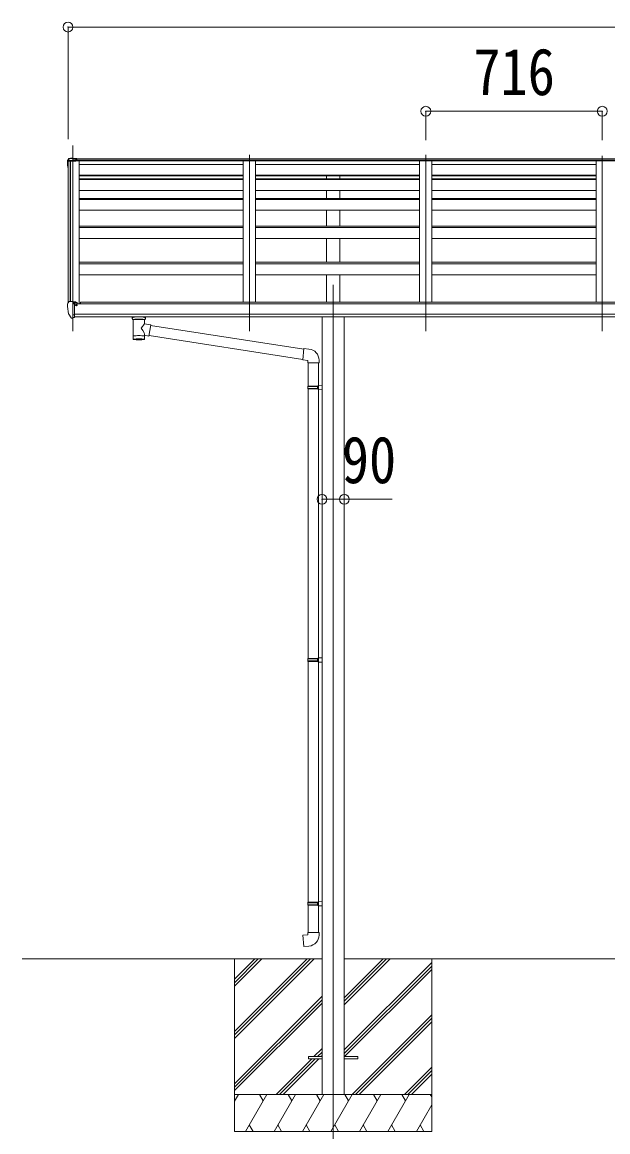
# Model space of a CAD drawing. Units: millimetres at full size, sheet at 1:40; some dimension numbers follow another scale. Extents: x -11181 to 11305, y -7804 to 7716.
# Drawn here: x 1892 to 4269, y -5032 to -526 of the extents above; entities that cross this region are included whole.
import ezdxf
from ezdxf.enums import TextEntityAlignment as Align

# ---------------------------------------------------------------- set-up
doc = ezdxf.new("R2010")
doc.units = ezdxf.units.MM
doc.header["$LTSCALE"] = 40
doc.header["$PDMODE"] = 32
doc.header["$PDSIZE"] = 40
for name, color, linetype, lineweight in [('0-0_0', 7, 'Continuous', 9), ('0-1_本体', 4, 'Continuous', 9), ('0-2_部品', 7, 'Continuous', 9), ('0-8_PARTS2', 2, 'Continuous', 9), ('0-A_寸法', 6, 'Continuous', 9)]:
    doc.layers.add(name, color=color, linetype=linetype, lineweight=lineweight)
doc.styles.add('ＭＳ ゴシック', font='')
doc.styles.get('ＭＳ ゴシック').set_extended_font_data('MS Gothic')

msp = doc.modelspace()

# ---------------------------------------------------------------- linework, layer by layer
at = {"layer": '0-0_0'}
for p, q in [((1892.12, -4330.18), (3108.88, -4330.18)), ((2754.08, -4330.19), (2754.08, -5030.18)), ((2754.08, -4624.36), (3048.26, -4330.19)), ((2754.08, -4638.5), (3062.4, -4330.19)), ((2754.08, -4652.65), (3076.55, -4330.19)), ((2754.08, -4440.52), (2864.41, -4330.19)), ((2754.08, -4426.37), (2850.27, -4330.19)), ((2754.08, -4412.23), (2836.13, -4330.19)), ((3199.28, -4330.18), (6008.88, -4330.18)), ((3199.28, -4515.82), (3384.91, -4330.19)), ((3199.28, -4501.67), (3370.77, -4330.19)), ((3199.28, -4487.53), (3356.63, -4330.19)), ((3199.28, -4699.66), (3554.08, -4344.86)), ((3199.28, -4713.8), (3554.08, -4359.01)), ((3554.08, -4330.19), (3554.08, -5030.18)), ((3200.7, -4726.53), (3554.08, -4373.15)), ((2754.08, -4836.49), (3108.88, -4481.7)), ((2754.08, -4850.64), (3108.88, -4495.84)), ((2754.08, -4864.78), (3108.88, -4509.98)), ((3230.89, -4880.18), (3554.08, -4557)), ((3245.03, -4880.18), (3554.08, -4571.14)), ((3259.18, -4880.18), (3554.08, -4585.28)), ((3076.18, -4726.53), (3108.88, -4693.83)), ((3090.32, -4726.53), (3108.88, -4707.97)), ((3104.46, -4726.53), (3108.88, -4722.11)), ((2922.52, -4880.18), (3067.18, -4735.53)), ((2936.67, -4880.18), (3081.32, -4735.53)), ((2950.81, -4880.18), (3095.46, -4735.53)), ((3443.02, -4880.18), (3554.08, -4769.13)), ((3457.17, -4880.18), (3554.08, -4783.27)), ((3471.31, -4881.03), (3554.08, -4798.26)), ((3554.08, -4880.18), (2754.08, -4880.18)), ((2754.08, -4907.69), (2769.96, -4880.18)), ((2798.83, -5030.18), (2885.43, -4880.18)), ((2870.43, -4906.17), (2855.43, -4880.18)), ((2914.3, -5030.18), (3000.9, -4880.18)), ((2985.9, -4906.17), (2970.9, -4880.18)), ((3029.77, -5030.18), (3116.37, -4880.18)), ((3101.37, -4906.17), (3086.37, -4880.18)), ((3145.24, -5030.18), (3231.84, -4880.18)), ((3216.84, -4906.17), (3201.84, -4880.18)), ((3260.71, -5030.18), (3347.31, -4880.18)), ((3332.31, -4906.17), (3317.31, -4880.18)), ((3376.18, -5030.18), (3462.78, -4880.18)), ((3432.78, -4880.18), (3447.78, -4906.17)), ((3548.25, -4880.18), (3554.08, -4890.28)), ((3491.65, -5030.18), (3554.08, -4922.05)), ((2754.08, -5030.18), (3554.08, -5030.18)), ((2813.83, -5004.21), (2828.83, -5030.18)), ((2929.3, -5004.21), (2944.3, -5030.18)), ((3044.77, -5004.2), (3059.77, -5030.18)), ((3160.24, -5004.2), (3175.24, -5030.18)), ((3275.71, -5004.21), (3290.71, -5030.18)), ((3391.18, -5004.21), (3406.18, -5030.18)), ((3506.65, -5004.21), (3521.65, -5030.18))]:
    msp.add_line(p, q, dxfattribs=at)
at = {"layer": '0-1_本体'}
for p, q in [((2113.59, -1080.5), (7094.58, -1080.5)), ((2078.1, -1091.43), (2078.08, -1666.56)), ((2079.04, -1090.59), (2086.87, -1090.18)), ((2087.08, -1090.16), (2087.08, -1660.01)), ((2087.78, -1660.01), (2087.78, -1090.16)), ((7098.08, -1087.7), (2110.09, -1087.7)), ((7098.08, -1088.6), (2110.09, -1088.6)), ((7094.58, -1082.07), (2113.59, -1082.07)), ((2123.08, -1088.6), (2123.08, -1669.82)), ((2789.08, -1103.81), (2123.08, -1103.81)), ((2789.08, -1088.6), (2789.08, -1663.41)), ((2839.08, -1088.6), (2839.08, -1663.41)), ((3505.08, -1103.81), (2839.08, -1103.81)), ((3505.08, -1088.6), (3505.08, -1663.41)), ((3555.08, -1088.6), (3555.08, -1663.41)), ((4221.08, -1103.81), (3555.08, -1103.81)), ((4221.08, -1088.6), (4221.08, -1663.41)), ((2789.08, -1147.34), (2123.08, -1147.34)), ((2789.08, -1148.41), (2123.08, -1148.41)), ((2789.08, -1149.71), (2123.08, -1149.71)), ((2123.08, -1162.91), (2789.08, -1162.91)), ((2123.08, -1165.49), (2789.08, -1165.49)), ((3505.08, -1147.34), (2839.08, -1147.34)), ((3505.08, -1148.41), (2839.08, -1148.41)), ((3505.08, -1149.71), (2839.08, -1149.71)), ((2839.08, -1162.91), (3505.08, -1162.91)), ((2839.08, -1165.49), (3505.08, -1165.49)), ((3126.58, -1162.91), (3126.58, -1149.71)), ((3181.58, -1162.91), (3181.58, -1149.71)), ((4221.08, -1147.34), (3555.08, -1147.34)), ((4221.08, -1148.41), (3555.08, -1148.41)), ((4221.08, -1149.71), (3555.08, -1149.71)), ((3555.08, -1162.91), (4221.08, -1162.91)), ((3555.08, -1165.49), (4221.08, -1165.49)), ((2123.08, -1210.22), (2789.08, -1210.22)), ((2839.08, -1210.22), (3505.08, -1210.22)), ((3126.58, -1241.7), (3126.58, -1210.22)), ((3181.58, -1241.7), (3181.58, -1210.22)), ((3555.08, -1210.22), (4221.08, -1210.22)), ((2123.08, -1241.7), (2789.08, -1241.7)), ((2123.08, -1245.68), (2789.08, -1245.68)), ((2839.08, -1241.7), (3505.08, -1241.7)), ((2839.08, -1245.68), (3505.08, -1245.68)), ((3555.08, -1241.7), (4221.08, -1241.7)), ((3555.08, -1245.68), (4221.08, -1245.68)), ((2123.08, -1290.13), (2789.08, -1290.13)), ((2839.08, -1290.13), (3505.08, -1290.13)), ((3126.58, -1354.55), (3126.58, -1290.13)), ((3181.58, -1354.55), (3181.58, -1290.13)), ((3555.08, -1290.13), (4221.08, -1290.13)), ((2123.08, -1354.55), (2789.08, -1354.55)), ((2123.08, -1359.93), (2789.08, -1359.93)), ((2839.08, -1354.55), (3505.08, -1354.55)), ((2839.08, -1359.93), (3505.08, -1359.93)), ((3555.08, -1354.55), (4221.08, -1354.55)), ((3555.08, -1359.93), (4221.08, -1359.93)), ((2123.08, -1403.99), (2789.08, -1403.99)), ((2839.08, -1403.99), (3505.08, -1403.99)), ((3126.58, -1501.19), (3126.58, -1403.99)), ((3181.58, -1501.19), (3181.58, -1403.99)), ((3555.08, -1403.99), (4221.08, -1403.99)), ((2123.08, -1501.19), (2789.08, -1501.19)), ((2123.08, -1507.95), (2789.08, -1507.95)), ((2839.08, -1501.19), (3505.08, -1501.19)), ((2839.08, -1507.95), (3505.08, -1507.95)), ((3555.08, -1501.19), (4221.08, -1501.19)), ((3555.08, -1507.95), (4221.08, -1507.95)), ((2123.08, -1551.51), (2789.08, -1551.51)), ((2839.08, -1551.51), (3505.08, -1551.51)), ((3126.58, -1663.41), (3126.58, -1551.51)), ((3181.58, -1663.41), (3181.58, -1551.51)), ((3555.08, -1551.51), (4221.08, -1551.51)), ((7080.08, -1663.41), (2128.08, -1663.41)), ((2128.08, -1669.82), (2128.08, -1663.49)), ((7103.58, -1669.82), (2104.58, -1669.82)), ((2104.58, -1711.42), (7103.58, -1711.42)), ((7103.58, -1723.26), (2104.58, -1723.19)), ((3108.88, -1723.2), (3108.88, -4880.18)), ((3199.28, -1723.21), (3199.28, -4880.18))]:
    msp.add_line(p, q, dxfattribs=at)
msp.add_circle((2112.06, -1674.93), 3, dxfattribs=at)
msp.add_arc((2079.09, -1091.59), 1, 93, 173.32986, dxfattribs=at)
at = {"layer": '0-2_部品'}
for p, q in [((2081.11, -1079.84), (2076.63, -1086.26)), ((2082.29, -1081.27), (2077.87, -1088.69)), ((2088.12, -1079.03), (2081.87, -1079.41)), ((2082.29, -1081.27), (2098.09, -1080.44)), ((2082.43, -1080.15), (2082.43, -1080.87)), ((2098.09, -1078.42), (2094.05, -1078.67)), ((2098.09, -1079.19), (2098.09, -1078.42)), ((2113.59, -1079.37), (2098.09, -1078.42)), ((2098.09, -1078.42), (2098.09, -1079.19)), ((2098.09, -1079.19), (2098.09, -1079.92)), ((2113.59, -1081.25), (2098.09, -1080.43)), ((2098.09, -1082.84), (2098.09, -1080.44)), ((2113.59, -1079.37), (2113.59, -1080.14)), ((2113.59, -1080.14), (2113.59, -1080.86)), ((2113.59, -1080.86), (2113.59, -1081.25)), ((2113.59, -1081.25), (2113.59, -1083.66)), ((2076.09, -1087.99), (2076.09, -1092.08)), ((2076.09, -1092.75), (2076.09, -1092.08)), ((2076.63, -1086.26), (2076.63, -1089.79)), ((2077.59, -1092.75), (2077.59, -1092.08)), ((2086.98, -1088), (2078.93, -1088.4)), ((2086.98, -1088.67), (2078.93, -1089.09)), ((2079.01, -1090.58), (2087.02, -1090.16)), ((2086.98, -1088.67), (2110.09, -1087.26)), ((2087.02, -1090.16), (2110.09, -1090.16)), ((2113.59, -1083.66), (2110.09, -1083.47)), ((2113.59, -1084.96), (2110.09, -1084.96)), ((2110.09, -1087.26), (2110.09, -1090.16)), ((2113.59, -1084.96), (2113.59, -1083.66)), ((2082.99, -1660.58), (2078.93, -1666.39)), ((2098.08, -1728.51), (2098.08, -1660.01)), ((2099.58, -1660.93), (2098.08, -1660.93)), ((2099.58, -1660.93), (2099.58, -1667.1)), ((2109.26, -1662.43), (2099.58, -1661.71)), ((2099.58, -1664.7), (2113.58, -1664.75)), ((2110.08, -1664.74), (2110.08, -1662.84)), ((2114.58, -1665.86), (2114.58, -1669.82)), ((2076.08, -1669.38), (2076.08, -1670.01)), ((2090.46, -1726.7), (2080.71, -1711.32)), ((2104.58, -1669.75), (2098.08, -1669.35)), ((2109.06, -1674.93), (2109.58, -1674.93)), ((2109.58, -1674.93), (2109.88, -1674.93)), ((2096.58, -1728.42), (2092.87, -1728.19)), ((2096.58, -1728.42), (2098.08, -1728.51)), ((2098.08, -1726.31), (2098.58, -1726.31)), ((2098.58, -1726.31), (2099.08, -1725.31)), ((2104.58, -1725.31), (2099.08, -1725.31)), ((2338.58, -1729.31), (2338.58, -1723.19)), ((2342.68, -1733.81), (2342.67, -1814.1)), ((2388.48, -1751.38), (2388.48, -1733.8)), ((2413.7, -1755.29), (2388.48, -1751.38)), ((2392.58, -1729.31), (2392.58, -1723.19)), ((2413.7, -1755.29), (2406.68, -1800.55)), ((2388.5, -1814.1), (2388.48, -1797.47)), ((2388.48, -1797.73), (2406.68, -1800.55)), ((3031.15, -1895.64), (2406.95, -1798.81)), ((3034.81, -1853.71), (2413.39, -1757.31)), ((3055.81, -1853.77), (3034.97, -1851.95)), ((3050.88, -1909.52), (3096.88, -1909.52)), ((3052.88, -1909.52), (3052.88, -2003.66)), ((3094.88, -1909.52), (3094.88, -2001.1)), ((3096.88, -1909.52), (3096.88, -1898.6)), ((3050.88, -2005.66), (3051.88, -2003.66)), ((3050.88, -2005.66), (3094.88, -2005.66)), ((3050.88, -2005.66), (3050.88, -2013.66)), ((3050.88, -2013.66), (3094.88, -2013.66)), ((3050.88, -2013.66), (3051.88, -2015.66)), ((3051.88, -2003.66), (3094.88, -2003.66)), ((3051.88, -2015.66), (3094.88, -2015.66)), ((3052.88, -2015.66), (3052.88, -3109.85)), ((3090.41, -2005.66), (3089.98, -2003.66)), ((3092.88, -2001.16), (3108.88, -2000.69)), ((3092.88, -2003.16), (3092.88, -2001.16)), ((3092.88, -2003.16), (3094.88, -2003.16)), ((3092.88, -2018.16), (3092.88, -2016.16)), ((3092.88, -2018.16), (3108.88, -2018.63)), ((3094.88, -2018.22), (3094.88, -3107.29)), ((3108.88, -2000.69), (3108.88, -2018.63)), ((3092.88, -3107.35), (3108.88, -3106.88)), ((3092.88, -3109.35), (3092.88, -3107.35)), ((3108.88, -3106.88), (3108.88, -3124.82)), ((3050.88, -3111.85), (3051.88, -3109.85)), ((3050.88, -3111.85), (3094.88, -3111.85)), ((3050.88, -3111.85), (3050.88, -3119.85)), ((3050.88, -3119.85), (3094.88, -3119.85)), ((3050.88, -3119.85), (3051.88, -3121.85)), ((3051.88, -3109.85), (3094.88, -3109.85)), ((3051.88, -3121.85), (3094.88, -3121.85)), ((3052.88, -3121.85), (3052.88, -4100.03)), ((3090.41, -3111.85), (3089.98, -3109.85)), ((3092.88, -3109.35), (3094.88, -3109.35)), ((3092.88, -3124.35), (3092.88, -3122.35)), ((3092.88, -3124.35), (3108.88, -3124.82)), ((3094.88, -3124.41), (3094.88, -4097.47)), ((3050.88, -4102.03), (3051.88, -4100.03)), ((3051.88, -4100.03), (3094.88, -4100.03)), ((3090.41, -4102.03), (3089.98, -4100.03)), ((3092.88, -4097.53), (3108.88, -4097.06)), ((3092.88, -4099.53), (3092.88, -4097.53)), ((3092.88, -4099.53), (3094.88, -4099.53)), ((3108.88, -4097.06), (3108.88, -4115)), ((3050.88, -4102.03), (3094.88, -4102.03)), ((3050.88, -4102.03), (3050.88, -4110.03)), ((3050.88, -4110.03), (3094.88, -4110.03)), ((3050.88, -4110.03), (3051.88, -4112.03)), ((3051.88, -4112.03), (3094.88, -4112.03)), ((3052.88, -4112.03), (3052.88, -4222.03)), ((3092.88, -4114.53), (3092.88, -4112.53)), ((3092.88, -4114.53), (3108.88, -4115)), ((3094.88, -4114.59), (3094.88, -4222.03)), ((3050.88, -4222.03), (3096.88, -4222.03)), ((3050.88, -4232.03), (3050.88, -4222.03)), ((3096.88, -4222.03), (3096.88, -4232.95))]:
    msp.add_line(p, q, dxfattribs=at)
at = {"layer": '0-2_部品', "color": 4}
for p, q in [((3054.08, -4726.53), (3054.08, -4735.53)), ((3054.08, -4726.53), (3108.88, -4726.53)), ((3199.28, -4726.53), (3254.08, -4726.53)), ((3254.08, -4726.53), (3254.08, -4735.53)), ((3054.08, -4735.53), (3108.88, -4735.53)), ((3199.28, -4735.53), (3254.08, -4735.53))]:
    msp.add_line(p, q, dxfattribs=at)
at = {"layer": '0-2_部品'}
for points in [[(2081.87, -1079.41), (2081.99, -1079.42), (2082.33, -1079.63), (2082.43, -1080.15)], [(2082.43, -1080.87), (2082.37, -1081.08), (2082.29, -1081.27)], [(2098.09, -1080.44), (2098.09, -1079.92), (2098.09, -1079.19)], [(2086.98, -1088), (2110.09, -1086.62), (2110.09, -1087.26)], [(2098.09, -1082.84), (2110.09, -1083.26), (2110.09, -1086.62)], [(2098.08, -1660.01), (2086.08, -1660.01), (2083.75, -1660.15)], [(2109.26, -1662.43), (2109.43, -1662.45), (2109.58, -1662.48), (2109.73, -1662.52), (2109.85, -1662.57), (2109.95, -1662.63), (2110.02, -1662.7), (2110.07, -1662.77), (2110.08, -1662.84)], [(2104.58, -1725.31), (2104.58, -1667.1), (2099.58, -1667.1)], [(2109.88, -1673.74), (2109.88, -1674.93), (2114.58, -1674.93)], [(2114.58, -1673.31), (2114.58, -1674.93), (2115.06, -1674.93)], [(2098.08, -1714.62), (2101.25, -1714.21), (2104.58, -1713.79)], [(2338.62, -1729.37), (2338.6, -1729.01), (2338.84, -1728.05), (2339.36, -1727.17), (2340.17, -1726.33), (2341.28, -1725.53), (2342.68, -1724.81)], [(2338.62, -1729.25), (2338.6, -1729.61), (2338.84, -1730.57), (2339.36, -1731.45), (2340.17, -1732.29), (2341.28, -1733.09), (2342.68, -1733.81)], [(2388.48, -1724.82), (2388.72, -1724.92), (2390.07, -1725.65), (2391.18, -1726.5), (2391.94, -1727.36), (2392.4, -1728.26), (2392.57, -1729.15)], [(2388.48, -1733.8), (2388.72, -1733.71), (2390.07, -1732.97), (2391.18, -1732.12), (2391.94, -1731.26), (2392.4, -1730.36), (2392.57, -1729.47)], [(3034.97, -1851.95), (3030.96, -1897.77), (3050.88, -1899.52), (3050.88, -1909.52)], [(3090.41, -2005.66), (3090.41, -2013.66), (3089.98, -2015.66)], [(3092.88, -2016.16), (3094.88, -2016.16), (3094.88, -2003.16)], [(3090.41, -3111.85), (3090.41, -3119.85), (3089.98, -3121.85)], [(3092.88, -3122.35), (3094.88, -3122.35), (3094.88, -3109.35)], [(3092.88, -4112.53), (3094.88, -4112.53), (3094.88, -4099.53)], [(3090.41, -4102.03), (3090.41, -4110.03), (3089.98, -4112.03)], [(3055.81, -4277.78), (3034.97, -4279.6), (3030.96, -4233.78), (3050.88, -4232.03)]]:
    msp.add_lwpolyline(points, dxfattribs=at)
for centre, radius, start, end in [((2081.93, -1080.41), 1, 93.49169, 145.07667), ((2078.66, -875.59), 203.67, 272.66471, 274.33431), ((2079.08, -1092.08), 2.99, 92.88363, 179.89821), ((2276.58, -1092.75), 200.5, 180.00038, 188.11165), ((2079.35, -1091.6), 3.27, 116.90088, 146.38921), ((2276.59, -1092.4), 199.01, 180.00039, 184.08805), ((2276.59, -1092.75), 199.01, 180.00039, 184.08802), ((2079.09, -1092.08), 1.5, 92.88363, 179.89821), ((2079.08, -1669.38), 3, 93, 180), ((2083.81, -1661.15), 1, 93.5, 145), ((2268.57, -1670.01), 192.49, 180.0008, 192.1233), ((2083.31, -1709.82), 3, 191.83348, 210), ((2112.08, -1674.93), 2.5, 151.64236, 180), ((2112.08, -1674.93), 2.5, 0, 151.64236), ((2093.06, -1725.2), 3, 210, 266.5), ((2355.65, -1774.53), 51.38, 92.46126, 104.61963), ((2375.54, -1774.53), 51.38, 75.38037, 87.53874), ((3051.88, -1898.6), 45, 0, 85), ((3051.88, -4232.95), 45, 275, 0)]:
    msp.add_arc(centre, radius, start, end, dxfattribs=at)
for centre, major_axis, ratio, start_param, end_param in [((2079.09, -1087.99), (0, -3.01), 0.996195, 4.1015237, 4.712389), ((2079.09, -1091.95), (-0.11, 3.55), 0.844901, 0.0150814, 0.3799029), ((2113.58, -1665.86), (-0.02, 1.1), 0.906239, 4.6917496, 6.2625459), ((2365.58, -1735), (-22.91, -0.42), 0.072511, 4.711586, 6.2823824), ((2365.61, -1733.37), (-22.91, -0.42), 0.072511, 4.711586, 6.2823824), ((2365.56, -1733.38), (22.92, -0.42), 0.07247, 0.0008089, 1.5716053), ((2365.56, -1735), (22.92, -0.42), 0.07247, 0.0008089, 1.5716053), ((2368.14, -1773.58), (20.32, 22.25), 0.045535, 4.9756507, 6.2441899), ((2376.58, -1729.31), (16, 0), 0.361356, 0, 0.0194874), ((2376.58, -1729.31), (16, 0), 0.361356, 6.2636979, 6.2831853), ((2365.58, -1801.66), (22.91, 0), 0.122865, 6.2831853, 9.424778), ((2365.58, -1770.93), (-22.81, 26.62), 0.234429, 3.1563334, 4.5976381), ((2365.58, -1814.1), (22.92, 0), 0.101955, 6.2829723, 9.4248207), ((2365.58, -1814.1), (22.92, 0), 0.101955, 3.1415499, 6.2833984)]:
    msp.add_ellipse(centre, major_axis=major_axis, ratio=ratio, start_param=start_param, end_param=end_param, dxfattribs=at)
at = {"layer": '0-8_PARTS2'}
for p, q in [((2098.09, -1027.17), (2098.08, -1780.95)), ((2814.08, -1780.95), (2814.08, -1064.48)), ((3530.08, -1780.95), (3530.08, -1064.48)), ((4246.08, -1780.95), (4246.08, -1068.76)), ((3154.08, -1592.15), (3154.08, -5098.18))]:
    msp.add_line(p, q, dxfattribs=at)
at = {"layer": '0-A_寸法'}
for p, q in [((2078.09, -546.29), (2078.09, -1001.86)), ((2078.09, -546.29), (7130.08, -546.29)), ((3530.08, -887.73), (3530.08, -1005.33)), ((3530.08, -887.73), (4246.08, -887.73)), ((4246.08, -887.73), (4246.08, -1005.33)), ((3108.88, -2463.41), (3199.28, -2463.41)), ((3199.28, -2463.41), (3393.58, -2463.41))]:
    msp.add_line(p, q, dxfattribs=at)
for p in [(2078.09, -546.29), (3530.08, -887.73), (4246.08, -887.73), (3108.88, -2463.41), (3199.28, -2463.41)]:
    msp.add_point(p, dxfattribs=at)

# ---------------------------------------------------------------- texts
at = {"layer": '0-A_寸法', "color": 7, "style": 'ＭＳ ゴシック', "width": 0.85}
for s, p in [('716', (3723.08, -879.73)), ('90', (3189.28, -2455.41))]:
    msp.add_text(s, height=190.6, dxfattribs=at).set_placement(p, align=Align.BOTTOM_LEFT)

doc.saveas('drawing.dxf')
